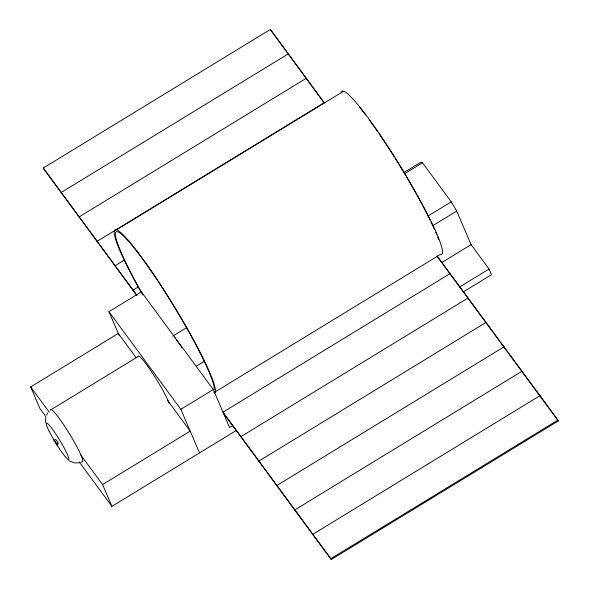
<?xml version="1.0" encoding="UTF-8"?>
<svg xmlns="http://www.w3.org/2000/svg" width="589" height="589" viewBox="0 0 589 589"><rect width="100%" height="100%" fill="white"/><g stroke="black" fill="none" stroke-linecap="round" stroke-linejoin="round"><path stroke-width="0.88" d="M45.721 417.468L45.375 422.497M46.575 415.09L47.842 412.896M136.758 295.428L43.24 168.049L270.329 29.45L324.259 102.692L97.163 241.291L97.538 242.16M116.519 229.806L343.615 91.207M124.537 259.97L115.142 265.705L115.518 266.574M138.599 286.769L133.114 290.119L133.489 290.988M118.993 335.134L108.943 311.677L141.382 291.872L213.284 389.535L229.533 427.445L232.67 425.53M46.016 416.843L40.023 408.707L30.687 386.921L118.279 333.462L136.25 357.876M403.767 172.621L420.76 162.255L422.482 162.778L451.248 201.843L456.711 211.083L471.09 244.634L489.061 269.048L491.491 274.71L463.234 291.96M404.717 173.622L422.482 162.778M51.184 409.613L138.776 356.154M172.717 336.135L186.846 327.513M428.07 215.979L451.248 201.843M196.741 365.931L204.589 361.138M432.76 225.697L456.711 211.083M199.516 452.904L180.845 409.333L213.284 389.535M213.873 392.672L440.182 254.558A95.617 10.698 58.6 0 0 400.734 166.827A95.617 10.698 58.6 0 0 341.303 92.79M441.735 262.547L471.09 244.634M236.41 430.39L111.925 506.363L102.589 484.578L190.181 431.119L167.305 400.049M459.273 287.233L489.061 269.048M557.938 420.082L558.313 420.951L331.224 559.55L330.849 558.681L557.938 420.082L437.016 255.84M80.899 462.343L82.092 461.886A30.599 3.424 58.6 0 0 69.465 433.813A30.599 3.424 58.6 0 0 50.448 410.121M79.677 462.689L74.626 462.947L68.744 460.738M58.002 443.878C59.636 444.997 55.175 437.708 55.469 439.733M318.642 95.425L270.329 29.45M319.724 96.905L324.083 102.825M437.384 256.708L441.743 262.628M442.832 264.108L450.46 274.467L450.084 273.598L222.995 412.19L330.849 558.681M451.005 275.21L486.411 323.295L486.035 322.426L258.946 461.018L259.322 461.894M486.956 324.038L492.949 332.174M494.038 333.654L499.487 341.053M500.576 342.533L507.652 352.148M508.741 353.628L514.19 361.028M515.279 362.507L558.313 420.951M43.24 168.049L136.928 295.295M223.371 413.066L331.224 559.55M108.943 311.677L180.845 409.333M30.687 386.921L49.204 412.072M80.803 454.98L102.589 484.578M79.243 461.975L111.925 506.363M57.251 442.869L57.648 443.429M540.341 396.537L539.966 395.668L312.877 534.267L313.245 535.136M522.362 372.123L521.987 371.254L294.898 509.846L295.273 510.722M504.39 347.709L504.015 346.84L276.926 485.432L277.294 486.308M468.439 298.881L468.064 298.012L240.975 436.604L241.343 437.48M306.655 79.154L306.28 78.278L79.191 216.877L79.567 217.746M288.676 54.733L288.308 53.864L61.212 192.463L61.587 193.332M174.344 337.438A19.12 2.142 58.6 0 1 175.537 338.785M176.575 340.074A19.12 2.142 58.6 0 1 177.709 341.576M178.18 342.224A19.12 2.142 58.6 0 1 181.942 347.76M142.98 294.993A93.298 10.44 58.6 0 1 117.896 231.845A93.298 10.44 58.6 0 1 173.755 306.103A93.298 10.44 58.6 0 1 214.175 389.631M359.555 107.345A93.298 10.44 58.6 0 1 365.585 115.01M369.119 119.729A93.298 10.44 58.6 0 1 377.446 131.413M379.073 133.769A93.298 10.44 58.6 0 1 394.093 156.63M395.042 158.139A93.298 10.44 58.6 0 1 398.856 164.257M399.806 165.811A93.298 10.44 58.6 0 1 405.887 175.883M406.793 177.414A93.298 10.44 58.6 0 1 422.004 204.383M422.858 205.981A93.298 10.44 58.6 0 1 430.132 220.249M430.979 222.001A93.298 10.44 58.6 0 1 434.432 229.438M435.75 232.441A93.298 10.44 58.6 0 1 436.567 234.37M437.679 237.131A93.298 10.44 58.6 0 1 438.658 239.701M140.94 291.93A95.617 10.698 58.6 0 1 117.881 230.424A95.617 10.698 58.6 0 1 178.828 314.018A95.617 10.698 58.6 0 1 214.668 393.062M138.04 356.662A30.599 3.424 58.6 0 1 151.564 371.747A30.599 3.424 58.6 0 1 169.308 403.531M54.063 439.865L57.155 445.093L54.063 439.865M49.181 431.244A21.418 2.393 58.6 0 0 68.368 459.589A21.418 2.393 58.6 0 0 55.108 433.048A21.418 2.393 58.6 0 0 49.181 431.244"/></g></svg>
